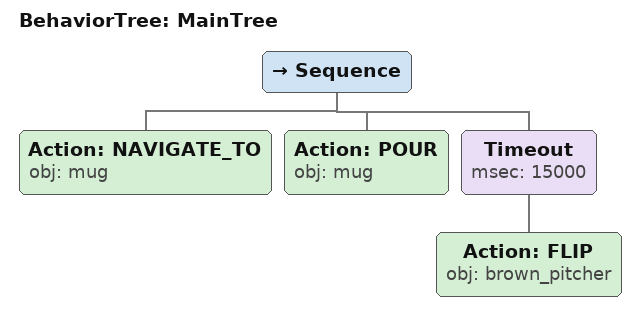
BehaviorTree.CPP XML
<root main_tree_to_execute="MainTree">
  <BehaviorTree ID="MainTree">
    <Sequence>
      <!-- Navigate to mug -->
      <Action ID="NAVIGATE_TO" obj="mug" />
      <!-- Pour into mug -->
      <Action ID="POUR" obj="mug" />
      <!-- Timeout: FLIP brown_pitcher within 15s -->
      <Timeout msec="15000">
        <!-- Return brown_pitcher upright (flip) -->
        <Action ID="FLIP" obj="brown_pitcher" />
      </Timeout>
    </Sequence>
  </BehaviorTree>
</root>
